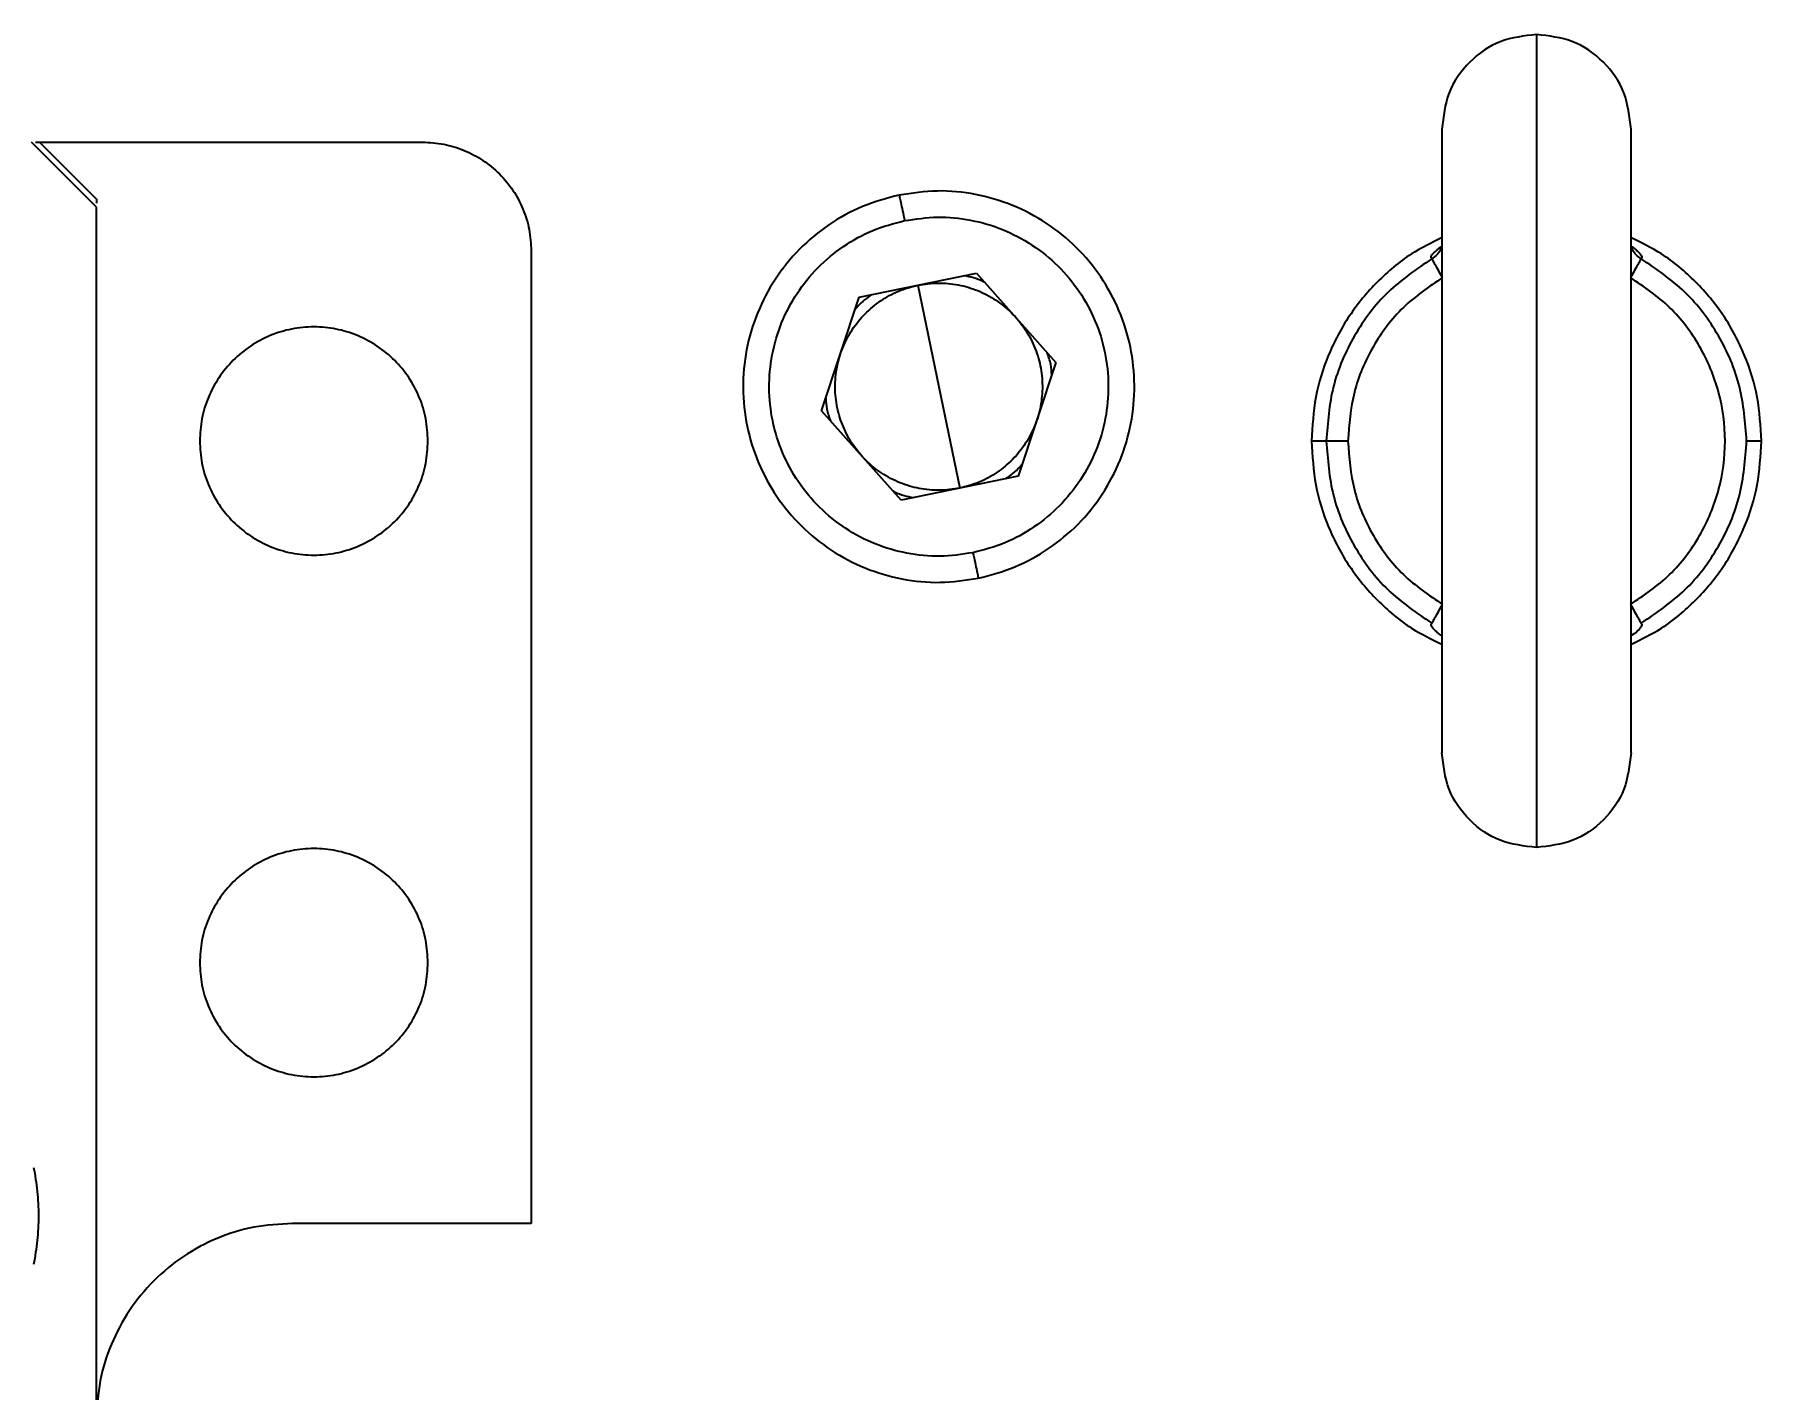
# Model space of a CAD drawing. Header units: millimetres. Extents: x -1052 to 3351, y 0 to 2015.
# Drawn here: x -362.274 to -359.924, y 1683.558 to 1685.404 of the extents above; entities that cross this region are included whole.
import ezdxf

# ---------------------------------------------------------------- set-up
doc = ezdxf.new("R2010")
doc.units = ezdxf.units.MM

msp = doc.modelspace()

# ---------------------------------------------------------------- linework, layer by layer
at = {"color": 7, "linetype": 'Continuous', "lineweight": 35}
for p, q in [((-360.23, 1685.4044), (-360.23, 1684.298)), ((-360.23, 1685.4044), (-360.23, 1684.298)), ((-360.3587, 1685.2757), (-360.3587, 1684.4267)), ((-360.3587, 1685.2757), (-360.3587, 1684.4267)), ((-360.1013, 1684.4267), (-360.1013, 1685.2757)), ((-360.1013, 1684.4267), (-360.1013, 1685.2757)), ((-362.1899, 1685.1696), (-362.2783, 1685.258)), ((-362.1899, 1685.1696), (-362.2783, 1685.258)), ((-362.2731, 1685.258), (-362.2676, 1685.258)), ((-362.2731, 1685.258), (-362.2676, 1685.258)), ((-362.2676, 1685.258), (-362.1899, 1685.1803)), ((-362.2676, 1685.258), (-361.7462, 1685.258)), ((-362.2676, 1685.258), (-362.1899, 1685.1803)), ((-362.2676, 1685.258), (-361.7462, 1685.258)), ((-362.1899, 1685.1803), (-362.1899, 1685.1748)), ((-362.1899, 1685.1803), (-362.1899, 1685.1748)), ((-362.1899, 1681.8703), (-362.1899, 1685.1696)), ((-362.1899, 1681.8703), (-362.1899, 1685.1696)), ((-360.23, 1685.147), (-360.23, 1684.5554)), ((-360.23, 1685.147), (-360.23, 1684.5554)), ((-361.5983, 1685.11), (-361.5983, 1683.7862)), ((-361.5983, 1685.11), (-361.5983, 1683.7862)), ((-361.1518, 1685.0468), (-360.9923, 1685.0797)), ((-361.1518, 1685.0468), (-360.9923, 1685.0797)), ((-360.9923, 1685.0797), (-360.8841, 1684.958)), ((-360.9923, 1685.0797), (-360.8841, 1684.958)), ((-361.0721, 1685.0632), (-361.0436, 1684.9251)), ((-361.0721, 1685.0632), (-361.0436, 1684.9251)), ((-361.203, 1684.8923), (-361.1518, 1685.0468)), ((-361.203, 1684.8923), (-361.1518, 1685.0468)), ((-360.8841, 1684.958), (-360.9354, 1684.8035)), ((-360.8841, 1684.958), (-360.9354, 1684.8035)), ((-361.0436, 1684.9251), (-361.0151, 1684.7871)), ((-361.0436, 1684.9251), (-361.0151, 1684.7871)), ((-361.0948, 1684.7706), (-361.203, 1684.8923)), ((-361.0948, 1684.7706), (-361.203, 1684.8923)), ((-360.5161, 1684.8512), (-360.5362, 1684.8512)), ((-360.5161, 1684.8512), (-360.5362, 1684.8512)), ((-359.9238, 1684.8512), (-359.944, 1684.8512)), ((-359.9238, 1684.8512), (-359.944, 1684.8512)), ((-360.9354, 1684.8035), (-361.0948, 1684.7706)), ((-360.9354, 1684.8035), (-361.0948, 1684.7706)), ((-361.5983, 1683.7862), (-361.9237, 1683.7862)), ((-361.5983, 1683.7862), (-361.9237, 1683.7862))]:
    msp.add_line(p, q, dxfattribs=at)
for points, knots in [([(-360.23, 1685.4044), (-360.2469, 1685.4025), (-360.2806, 1685.3986), (-360.3231, 1685.3688), (-360.3529, 1685.3263), (-360.3568, 1685.2926), (-360.3587, 1685.2757)], [0, 0, 0, 0, 3.407171, 6.814351, 10.221507, 13.628707, 13.628707, 13.628707, 13.628707]), ([(-360.23, 1685.4044), (-360.2469, 1685.4025), (-360.2806, 1685.3986), (-360.3231, 1685.3688), (-360.3529, 1685.3263), (-360.3568, 1685.2926), (-360.3587, 1685.2757)], [0, 0, 0, 0, 3.407171, 6.814351, 10.221507, 13.628707, 13.628707, 13.628707, 13.628707]), ([(-360.1013, 1685.2757), (-360.1033, 1685.2926), (-360.1071, 1685.3263), (-360.1369, 1685.3688), (-360.1794, 1685.3986), (-360.2132, 1685.4025), (-360.23, 1685.4044)], [0, 0, 0, 0, 3.407201, 6.814356, 10.221536, 13.628707, 13.628707, 13.628707, 13.628707]), ([(-360.1013, 1685.2757), (-360.1033, 1685.2926), (-360.1071, 1685.3263), (-360.1369, 1685.3688), (-360.1794, 1685.3986), (-360.2132, 1685.4025), (-360.23, 1685.4044)], [0, 0, 0, 0, 3.407201, 6.814356, 10.221536, 13.628707, 13.628707, 13.628707, 13.628707]), ([(-361.7462, 1685.258), (-361.7365, 1685.2574), (-361.7171, 1685.2563), (-361.6892, 1685.2475), (-361.6635, 1685.2338), (-361.6409, 1685.2153), (-361.6224, 1685.1928), (-361.6087, 1685.167), (-361.5999, 1685.1391), (-361.5988, 1685.1197), (-361.5983, 1685.11)], [0, 0, 0, 0, 1.96243, 3.924886, 5.887332, 7.849767, 9.812221, 11.774652, 13.737108, 15.699538, 15.699538, 15.699538, 15.699538]), ([(-361.7462, 1685.258), (-361.7365, 1685.2574), (-361.7171, 1685.2563), (-361.6892, 1685.2475), (-361.6635, 1685.2338), (-361.6409, 1685.2153), (-361.6224, 1685.1928), (-361.6087, 1685.167), (-361.5999, 1685.1391), (-361.5988, 1685.1197), (-361.5983, 1685.11)], [0, 0, 0, 0, 1.96243, 3.924886, 5.887332, 7.849767, 9.812221, 11.774652, 13.737108, 15.699538, 15.699538, 15.699538, 15.699538]), ([(-361.0974, 1685.1859), (-361.1142, 1685.1814), (-361.148, 1685.1724), (-361.194, 1685.1468), (-361.2344, 1685.1133), (-361.2674, 1685.0724), (-361.2919, 1685.0259), (-361.3068, 1684.9756), (-361.3115, 1684.9233), (-361.306, 1684.871), (-361.2904, 1684.8208), (-361.2653, 1684.7747), (-361.2317, 1684.7343), (-361.1909, 1684.7013), (-361.1444, 1684.6768), (-361.094, 1684.6621), (-361.0416, 1684.6567), (-361.007, 1684.6618), (-360.9898, 1684.6644)], [0, 0, 0, 0, 3.532624, 7.065253, 10.597893, 14.130542, 17.66317, 21.195805, 24.728442, 28.26106, 31.793692, 35.326322, 38.858962, 42.391587, 45.924215, 49.456851, 52.989487, 56.522105, 56.522105, 56.522105, 56.522105]), ([(-361.0974, 1685.1859), (-361.1142, 1685.1814), (-361.148, 1685.1724), (-361.194, 1685.1468), (-361.2344, 1685.1133), (-361.2674, 1685.0724), (-361.2919, 1685.0259), (-361.3068, 1684.9756), (-361.3115, 1684.9233), (-361.306, 1684.871), (-361.2904, 1684.8208), (-361.2653, 1684.7747), (-361.2317, 1684.7343), (-361.1909, 1684.7013), (-361.1444, 1684.6768), (-361.094, 1684.6621), (-361.0416, 1684.6567), (-361.007, 1684.6618), (-360.9898, 1684.6644)], [0, 0, 0, 0, 3.532624, 7.065253, 10.597893, 14.130542, 17.66317, 21.195805, 24.728442, 28.26106, 31.793692, 35.326322, 38.858962, 42.391587, 45.924215, 49.456851, 52.989487, 56.522105, 56.522105, 56.522105, 56.522105]), ([(-360.9898, 1684.6644), (-360.9729, 1684.6689), (-360.9392, 1684.6779), (-360.8931, 1684.7035), (-360.8527, 1684.737), (-360.8197, 1684.7779), (-360.7953, 1684.8244), (-360.7804, 1684.8747), (-360.7756, 1684.927), (-360.7811, 1684.9793), (-360.7967, 1685.0294), (-360.8218, 1685.0756), (-360.8554, 1685.116), (-360.8963, 1685.149), (-360.9428, 1685.1735), (-360.9931, 1685.1882), (-361.0456, 1685.1936), (-361.0801, 1685.1885), (-361.0974, 1685.1859)], [0, 0, 0, 0, 3.532661, 7.06529, 10.59793, 14.130537, 17.663179, 21.195806, 24.728445, 28.261066, 31.793719, 35.326348, 38.858988, 42.391618, 45.92426, 49.456887, 52.989526, 56.522147, 56.522147, 56.522147, 56.522147]), ([(-360.9898, 1684.6644), (-360.9729, 1684.6689), (-360.9392, 1684.6779), (-360.8931, 1684.7035), (-360.8527, 1684.737), (-360.8197, 1684.7779), (-360.7953, 1684.8244), (-360.7804, 1684.8747), (-360.7756, 1684.927), (-360.7811, 1684.9793), (-360.7967, 1685.0294), (-360.8218, 1685.0756), (-360.8554, 1685.116), (-360.8963, 1685.149), (-360.9428, 1685.1735), (-360.9931, 1685.1882), (-361.0456, 1685.1936), (-361.0801, 1685.1885), (-361.0974, 1685.1859)], [0, 0, 0, 0, 3.532661, 7.06529, 10.59793, 14.130537, 17.663179, 21.195806, 24.728445, 28.261066, 31.793719, 35.326348, 38.858988, 42.391618, 45.92426, 49.456887, 52.989526, 56.522147, 56.522147, 56.522147, 56.522147]), ([(-361.0974, 1685.1859), (-361.0973, 1685.1854), (-361.097, 1685.1843), (-361.0954, 1685.1763), (-361.093, 1685.1648), (-361.0911, 1685.1557), (-361.0902, 1685.1511)], [0, 0, 0, 0, 0.599964, 1.199996, 1.8, 2.400001, 2.400001, 2.400001, 2.400001]), ([(-361.0974, 1685.1859), (-361.0973, 1685.1854), (-361.097, 1685.1843), (-361.0954, 1685.1763), (-361.093, 1685.1648), (-361.0911, 1685.1557), (-361.0902, 1685.1511)], [0, 0, 0, 0, 0.599964, 1.199996, 1.8, 2.400001, 2.400001, 2.400001, 2.400001]), ([(-360.997, 1684.6992), (-361.0119, 1684.6969), (-361.0418, 1684.6925), (-361.0873, 1684.6972), (-361.1309, 1684.7099), (-361.1712, 1684.7311), (-361.2066, 1684.7598), (-361.2358, 1684.7948), (-361.2575, 1684.8348), (-361.271, 1684.8782), (-361.2758, 1684.9235), (-361.2717, 1684.9688), (-361.2588, 1685.0125), (-361.2376, 1685.0528), (-361.209, 1685.0882), (-361.1739, 1685.1172), (-361.134, 1685.1395), (-361.1048, 1685.1472), (-361.0902, 1685.1511)], [0, 0, 0, 0, 3.061614, 6.123245, 9.184861, 12.246472, 15.308067, 18.369695, 21.431327, 24.492942, 27.554556, 30.616157, 33.677773, 36.739385, 39.801003, 42.862631, 45.924248, 48.985863, 48.985863, 48.985863, 48.985863]), ([(-360.997, 1684.6992), (-361.0119, 1684.6969), (-361.0418, 1684.6925), (-361.0873, 1684.6972), (-361.1309, 1684.7099), (-361.1712, 1684.7311), (-361.2066, 1684.7598), (-361.2358, 1684.7948), (-361.2575, 1684.8348), (-361.271, 1684.8782), (-361.2758, 1684.9235), (-361.2717, 1684.9688), (-361.2588, 1685.0125), (-361.2376, 1685.0528), (-361.209, 1685.0882), (-361.1739, 1685.1172), (-361.134, 1685.1395), (-361.1048, 1685.1472), (-361.0902, 1685.1511)], [0, 0, 0, 0, 3.061614, 6.123245, 9.184861, 12.246472, 15.308067, 18.369695, 21.431327, 24.492942, 27.554556, 30.616157, 33.677773, 36.739385, 39.801003, 42.862631, 45.924248, 48.985863, 48.985863, 48.985863, 48.985863]), ([(-361.0902, 1685.1511), (-361.0752, 1685.1534), (-361.0453, 1685.1578), (-360.9999, 1685.1531), (-360.9562, 1685.1404), (-360.9159, 1685.1191), (-360.8805, 1685.0905), (-360.8514, 1685.0555), (-360.8296, 1685.0155), (-360.8161, 1684.9721), (-360.8113, 1684.9268), (-360.8155, 1684.8815), (-360.8284, 1684.8378), (-360.8496, 1684.7975), (-360.8782, 1684.7621), (-360.9132, 1684.7331), (-360.9531, 1684.7108), (-360.9823, 1684.703), (-360.997, 1684.6992)], [0, 0, 0, 0, 3.061614, 6.123212, 9.184829, 12.246454, 15.308072, 18.3697, 21.431291, 24.492906, 27.55452, 30.616148, 33.677764, 36.73939, 39.800984, 42.862612, 45.924218, 48.985833, 48.985833, 48.985833, 48.985833]), ([(-361.0902, 1685.1511), (-361.0752, 1685.1534), (-361.0453, 1685.1578), (-360.9999, 1685.1531), (-360.9562, 1685.1404), (-360.9159, 1685.1191), (-360.8805, 1685.0905), (-360.8514, 1685.0555), (-360.8296, 1685.0155), (-360.8161, 1684.9721), (-360.8113, 1684.9268), (-360.8155, 1684.8815), (-360.8284, 1684.8378), (-360.8496, 1684.7975), (-360.8782, 1684.7621), (-360.9132, 1684.7331), (-360.9531, 1684.7108), (-360.9823, 1684.703), (-360.997, 1684.6992)], [0, 0, 0, 0, 3.061614, 6.123212, 9.184829, 12.246454, 15.308072, 18.3697, 21.431291, 24.492906, 27.55452, 30.616148, 33.677764, 36.73939, 39.800984, 42.862612, 45.924218, 48.985833, 48.985833, 48.985833, 48.985833]), ([(-360.3585, 1685.128), (-360.3727, 1685.1211), (-360.4049, 1685.1054), (-360.4478, 1685.0689), (-360.4863, 1685.0225), (-360.5146, 1684.9691), (-360.5328, 1684.9113), (-360.5351, 1684.8712), (-360.5362, 1684.8512)], [0, 0, 0, 0, 3.194174, 7.256369, 11.318583, 15.380768, 19.442978, 23.505171, 23.505171, 23.505171, 23.505171]), ([(-360.3585, 1685.128), (-360.3727, 1685.1211), (-360.4049, 1685.1054), (-360.4478, 1685.0689), (-360.4863, 1685.0225), (-360.5146, 1684.9691), (-360.5328, 1684.9113), (-360.5351, 1684.8712), (-360.5362, 1684.8512)], [0, 0, 0, 0, 3.194174, 7.256369, 11.318583, 15.380768, 19.442978, 23.505171, 23.505171, 23.505171, 23.505171]), ([(-359.9238, 1684.8512), (-359.925, 1684.8712), (-359.9272, 1684.9113), (-359.9455, 1684.9691), (-359.9737, 1685.0225), (-360.0122, 1685.0689), (-360.0551, 1685.1053), (-360.0872, 1685.121), (-360.1013, 1685.1279)], [0, 0, 0, 0, 4.062196, 8.124409, 12.18661, 16.248808, 20.311005, 23.489592, 23.489592, 23.489592, 23.489592]), ([(-359.9238, 1684.8512), (-359.925, 1684.8712), (-359.9272, 1684.9113), (-359.9455, 1684.9691), (-359.9737, 1685.0225), (-360.0122, 1685.0689), (-360.0551, 1685.1053), (-360.0872, 1685.121), (-360.1013, 1685.1279)], [0, 0, 0, 0, 4.062196, 8.124409, 12.18661, 16.248808, 20.311005, 23.489592, 23.489592, 23.489592, 23.489592]), ([(-360.3725, 1685.0992), (-360.3731, 1685.1), (-360.3743, 1685.1016), (-360.3708, 1685.107), (-360.3637, 1685.1126), (-360.3601, 1685.1155)], [0, 0, 0, 0, 0.518714, 1.002094, 1.50221, 1.50221, 1.50221, 1.50221]), ([(-360.3725, 1685.0992), (-360.3731, 1685.1), (-360.3743, 1685.1016), (-360.3708, 1685.107), (-360.3637, 1685.1126), (-360.3601, 1685.1155)], [0, 0, 0, 0, 0.518714, 1.002094, 1.50221, 1.50221, 1.50221, 1.50221]), ([(-360.3593, 1685.1158), (-360.3598, 1685.1142), (-360.3611, 1685.1101), (-360.3655, 1685.1041), (-360.3701, 1685.1009), (-360.3725, 1685.0992)], [0, 0, 0, 0, 0.345959, 0.868832, 1.470321, 1.470321, 1.470321, 1.470321]), ([(-360.3593, 1685.1158), (-360.3598, 1685.1142), (-360.3611, 1685.1101), (-360.3655, 1685.1041), (-360.3701, 1685.1009), (-360.3725, 1685.0992)], [0, 0, 0, 0, 0.345959, 0.868832, 1.470321, 1.470321, 1.470321, 1.470321]), ([(-360.0876, 1685.0992), (-360.09, 1685.1009), (-360.0946, 1685.1041), (-360.099, 1685.1101), (-360.1003, 1685.1143), (-360.1008, 1685.116)], [0, 0, 0, 0, 0.602609, 1.126359, 1.48344, 1.48344, 1.48344, 1.48344]), ([(-360.1008, 1685.116), (-360.1005, 1685.1158), (-360.0975, 1685.114), (-360.0944, 1685.1111), (-360.0888, 1685.1062), (-360.0857, 1685.1016), (-360.0869, 1685.1), (-360.0876, 1685.0992)], [0, 0, 0, 0, 0.027192, 0.281394, 0.539468, 1.036085, 1.56907, 1.56907, 1.56907, 1.56907]), ([(-360.0876, 1685.0992), (-360.09, 1685.1009), (-360.0946, 1685.1041), (-360.099, 1685.1101), (-360.1003, 1685.1143), (-360.1008, 1685.116)], [0, 0, 0, 0, 0.602609, 1.126359, 1.48344, 1.48344, 1.48344, 1.48344]), ([(-360.1008, 1685.116), (-360.1005, 1685.1158), (-360.0975, 1685.114), (-360.0944, 1685.1111), (-360.0888, 1685.1062), (-360.0857, 1685.1016), (-360.0869, 1685.1), (-360.0876, 1685.0992)], [0, 0, 0, 0, 0.027192, 0.281394, 0.539468, 1.036085, 1.56907, 1.56907, 1.56907, 1.56907]), ([(-360.3725, 1685.0992), (-360.3932, 1685.0851), (-360.4348, 1685.0569), (-360.4801, 1684.9959), (-360.5104, 1684.9263), (-360.5142, 1684.8762), (-360.5161, 1684.8512)], [0, 0, 0, 0, 5.067138, 10.134289, 15.201439, 20.268598, 20.268598, 20.268598, 20.268598]), ([(-360.3725, 1685.0992), (-360.3932, 1685.0851), (-360.4348, 1685.0569), (-360.4801, 1684.9959), (-360.5104, 1684.9263), (-360.5142, 1684.8762), (-360.5161, 1684.8512)], [0, 0, 0, 0, 5.067138, 10.134289, 15.201439, 20.268598, 20.268598, 20.268598, 20.268598]), ([(-360.3578, 1685.0737), (-360.3596, 1685.0768), (-360.3633, 1685.0832), (-360.368, 1685.0914), (-360.3714, 1685.0974), (-360.3721, 1685.0986), (-360.3725, 1685.0992)], [0, 0, 0, 0, 0.498098, 0.996204, 1.494298, 1.99239, 1.99239, 1.99239, 1.99239]), ([(-360.3578, 1685.0737), (-360.3596, 1685.0768), (-360.3633, 1685.0832), (-360.368, 1685.0914), (-360.3714, 1685.0974), (-360.3721, 1685.0986), (-360.3725, 1685.0992)], [0, 0, 0, 0, 0.498098, 0.996204, 1.494298, 1.99239, 1.99239, 1.99239, 1.99239]), ([(-360.0876, 1685.0992), (-360.0879, 1685.0986), (-360.0886, 1685.0974), (-360.0921, 1685.0914), (-360.0968, 1685.0832), (-360.1004, 1685.0768), (-360.1022, 1685.0737)], [0, 0, 0, 0, 0.498092, 0.996186, 1.494292, 1.99239, 1.99239, 1.99239, 1.99239]), ([(-360.0876, 1685.0992), (-360.0879, 1685.0986), (-360.0886, 1685.0974), (-360.0921, 1685.0914), (-360.0968, 1685.0832), (-360.1004, 1685.0768), (-360.1022, 1685.0737)], [0, 0, 0, 0, 0.498092, 0.996186, 1.494292, 1.99239, 1.99239, 1.99239, 1.99239]), ([(-359.944, 1684.8512), (-359.9459, 1684.8762), (-359.9497, 1684.9263), (-359.98, 1684.9959), (-360.0253, 1685.0569), (-360.0668, 1685.0851), (-360.0876, 1685.0992)], [0, 0, 0, 0, 5.067158, 10.134309, 15.20146, 20.268598, 20.268598, 20.268598, 20.268598]), ([(-359.944, 1684.8512), (-359.9459, 1684.8762), (-359.9497, 1684.9263), (-359.98, 1684.9959), (-360.0253, 1685.0569), (-360.0668, 1685.0851), (-360.0876, 1685.0992)], [0, 0, 0, 0, 5.067158, 10.134309, 15.20146, 20.268598, 20.268598, 20.268598, 20.268598]), ([(-361.0151, 1684.7871), (-361.0242, 1684.7857), (-361.0425, 1684.783), (-361.0703, 1684.7858), (-361.0969, 1684.7936), (-361.1216, 1684.8066), (-361.1432, 1684.8241), (-361.161, 1684.8455), (-361.1743, 1684.8699), (-361.1826, 1684.8965), (-361.1855, 1684.9241), (-361.1829, 1684.9518), (-361.1751, 1684.9785), (-361.1621, 1685.0031), (-361.1446, 1685.0248), (-361.1232, 1685.0425), (-361.0989, 1685.0561), (-361.081, 1685.0609), (-361.0721, 1685.0632)], [0, 0, 0, 0, 1.87082, 3.741639, 5.612483, 7.483295, 9.354125, 11.224954, 13.095768, 14.966607, 16.837428, 18.708246, 20.579062, 22.449874, 24.320704, 26.191552, 28.062366, 29.933197, 29.933197, 29.933197, 29.933197]), ([(-361.0151, 1684.7871), (-361.0242, 1684.7857), (-361.0425, 1684.783), (-361.0703, 1684.7858), (-361.0969, 1684.7936), (-361.1216, 1684.8066), (-361.1432, 1684.8241), (-361.161, 1684.8455), (-361.1743, 1684.8699), (-361.1826, 1684.8965), (-361.1855, 1684.9241), (-361.1829, 1684.9518), (-361.1751, 1684.9785), (-361.1621, 1685.0031), (-361.1446, 1685.0248), (-361.1232, 1685.0425), (-361.0989, 1685.0561), (-361.081, 1685.0609), (-361.0721, 1685.0632)], [0, 0, 0, 0, 1.87082, 3.741639, 5.612483, 7.483295, 9.354125, 11.224954, 13.095768, 14.966607, 16.837428, 18.708246, 20.579062, 22.449874, 24.320704, 26.191552, 28.062366, 29.933197, 29.933197, 29.933197, 29.933197]), ([(-361.0721, 1685.0632), (-361.0629, 1685.0646), (-361.0446, 1685.0673), (-361.0169, 1685.0645), (-360.9902, 1685.0567), (-360.9656, 1685.0437), (-360.9439, 1685.0262), (-360.9261, 1685.0048), (-360.9128, 1684.9804), (-360.9046, 1684.9538), (-360.9017, 1684.9262), (-360.9042, 1684.8984), (-360.9121, 1684.8718), (-360.925, 1684.8471), (-360.9425, 1684.8255), (-360.9639, 1684.8078), (-360.9883, 1684.7942), (-361.0062, 1684.7894), (-361.0151, 1684.7871)], [0, 0, 0, 0, 1.870823, 3.741645, 5.612452, 7.483277, 9.354108, 11.224933, 13.095773, 14.966575, 16.837399, 18.70822, 20.579055, 22.449881, 24.320711, 26.191518, 28.062357, 29.933169, 29.933169, 29.933169, 29.933169]), ([(-361.0721, 1685.0632), (-361.0629, 1685.0646), (-361.0446, 1685.0673), (-361.0169, 1685.0645), (-360.9902, 1685.0567), (-360.9656, 1685.0437), (-360.9439, 1685.0262), (-360.9261, 1685.0048), (-360.9128, 1684.9804), (-360.9046, 1684.9538), (-360.9017, 1684.9262), (-360.9042, 1684.8984), (-360.9121, 1684.8718), (-360.925, 1684.8471), (-360.9425, 1684.8255), (-360.9639, 1684.8078), (-360.9883, 1684.7942), (-361.0062, 1684.7894), (-361.0151, 1684.7871)], [0, 0, 0, 0, 1.870823, 3.741645, 5.612452, 7.483277, 9.354108, 11.224933, 13.095773, 14.966575, 16.837399, 18.70822, 20.579055, 22.449881, 24.320711, 26.191518, 28.062357, 29.933169, 29.933169, 29.933169, 29.933169]), ([(-360.981, 1685.067), (-360.982, 1685.0675), (-360.9907, 1685.0723), (-361.0005, 1685.0744), (-361.0091, 1685.0762)], [0, 0, 0, 0, 0.239658, 2.009119, 2.009119, 2.009119, 2.009119]), ([(-360.981, 1685.067), (-360.982, 1685.0675), (-360.9907, 1685.0723), (-361.0005, 1685.0744), (-361.0091, 1685.0762)], [0, 0, 0, 0, 0.239658, 2.009119, 2.009119, 2.009119, 2.009119]), ([(-360.3578, 1685.0737), (-360.3764, 1685.061), (-360.4137, 1685.0357), (-360.4543, 1684.981), (-360.4815, 1684.9185), (-360.4849, 1684.8736), (-360.4866, 1684.8512)], [0, 0, 0, 0, 4.545063, 9.090115, 13.635189, 18.180259, 18.180259, 18.180259, 18.180259]), ([(-360.3578, 1685.0737), (-360.3764, 1685.061), (-360.4137, 1685.0357), (-360.4543, 1684.981), (-360.4815, 1684.9185), (-360.4849, 1684.8736), (-360.4866, 1684.8512)], [0, 0, 0, 0, 4.545063, 9.090115, 13.635189, 18.180259, 18.180259, 18.180259, 18.180259]), ([(-360.1022, 1684.6287), (-360.0836, 1684.6414), (-360.0464, 1684.6667), (-360.0055, 1684.7214), (-359.9793, 1684.7838), (-359.9705, 1684.8512), (-359.9793, 1684.9185), (-360.0055, 1684.981), (-360.0464, 1685.0357), (-360.0836, 1685.061), (-360.1022, 1685.0737)], [0, 0, 0, 0, 4.546138, 9.092307, 13.638479, 18.184648, 22.730817, 27.276989, 31.823158, 36.369296, 36.369296, 36.369296, 36.369296]), ([(-360.1022, 1684.6287), (-360.0836, 1684.6414), (-360.0464, 1684.6667), (-360.0055, 1684.7214), (-359.9793, 1684.7838), (-359.9705, 1684.8512), (-359.9793, 1684.9185), (-360.0055, 1684.981), (-360.0464, 1685.0357), (-360.0836, 1685.061), (-360.1022, 1685.0737)], [0, 0, 0, 0, 4.546138, 9.092307, 13.638479, 18.184648, 22.730817, 27.276989, 31.823158, 36.369296, 36.369296, 36.369296, 36.369296]), ([(-361.1347, 1685.0503), (-361.1414, 1685.0457), (-361.1497, 1685.0398), (-361.156, 1685.0318), (-361.1573, 1685.0302)], [0, 0, 0, 0, 1.638272, 2.052526, 2.052526, 2.052526, 2.052526]), ([(-361.1347, 1685.0503), (-361.1414, 1685.0457), (-361.1497, 1685.0398), (-361.156, 1685.0318), (-361.1573, 1685.0302)], [0, 0, 0, 0, 1.638272, 2.052526, 2.052526, 2.052526, 2.052526]), ([(-361.7388, 1684.8512), (-361.7394, 1684.8614), (-361.7405, 1684.8817), (-361.7498, 1684.911), (-361.7641, 1684.938), (-361.7836, 1684.9617), (-361.8073, 1684.9812), (-361.8343, 1684.9956), (-361.8636, 1685.0045), (-361.8941, 1685.0075), (-361.9246, 1685.0045), (-361.9539, 1684.9956), (-361.9809, 1684.9812), (-362.0046, 1684.9617), (-362.0241, 1684.938), (-362.0384, 1684.911), (-362.0477, 1684.8817), (-362.0488, 1684.8614), (-362.0494, 1684.8512)], [0, 0, 0, 0, 2.060718, 4.121417, 6.1821, 8.242818, 10.303512, 12.364222, 14.424921, 16.485638, 18.546326, 20.607025, 22.667735, 24.728453, 26.789151, 28.849834, 30.910534, 32.971251, 32.971251, 32.971251, 32.971251]), ([(-361.7388, 1684.8512), (-361.7394, 1684.8614), (-361.7405, 1684.8817), (-361.7498, 1684.911), (-361.7641, 1684.938), (-361.7836, 1684.9617), (-361.8073, 1684.9812), (-361.8343, 1684.9956), (-361.8636, 1685.0045), (-361.8941, 1685.0075), (-361.9246, 1685.0045), (-361.9539, 1684.9956), (-361.9809, 1684.9812), (-362.0046, 1684.9617), (-362.0241, 1684.938), (-362.0384, 1684.911), (-362.0477, 1684.8817), (-362.0488, 1684.8614), (-362.0494, 1684.8512)], [0, 0, 0, 0, 2.060718, 4.121417, 6.1821, 8.242818, 10.303512, 12.364222, 14.424921, 16.485638, 18.546326, 20.607025, 22.667735, 24.728453, 26.789151, 28.849834, 30.910534, 32.971251, 32.971251, 32.971251, 32.971251]), ([(-360.8898, 1684.9409), (-360.8901, 1684.9458), (-360.8906, 1684.9563), (-360.8942, 1684.9662), (-360.8961, 1684.9715)], [0, 0, 0, 0, 0.990914, 2.128859, 2.128859, 2.128859, 2.128859]), ([(-360.8898, 1684.9409), (-360.8901, 1684.9458), (-360.8906, 1684.9563), (-360.8942, 1684.9662), (-360.8961, 1684.9715)], [0, 0, 0, 0, 0.990914, 2.128859, 2.128859, 2.128859, 2.128859]), ([(-361.1973, 1684.9094), (-361.1971, 1684.9045), (-361.1965, 1684.894), (-361.1929, 1684.8841), (-361.191, 1684.8788)], [0, 0, 0, 0, 0.990882, 2.128855, 2.128855, 2.128855, 2.128855]), ([(-361.1973, 1684.9094), (-361.1971, 1684.9045), (-361.1965, 1684.894), (-361.1929, 1684.8841), (-361.191, 1684.8788)], [0, 0, 0, 0, 0.990882, 2.128855, 2.128855, 2.128855, 2.128855]), ([(-362.0494, 1684.8512), (-362.0488, 1684.841), (-362.0477, 1684.8207), (-362.0384, 1684.7914), (-362.0241, 1684.7643), (-362.0046, 1684.7407), (-361.9809, 1684.7212), (-361.9539, 1684.7068), (-361.9246, 1684.6979), (-361.8941, 1684.6949), (-361.8636, 1684.6979), (-361.8343, 1684.7068), (-361.8073, 1684.7212), (-361.7836, 1684.7407), (-361.7641, 1684.7643), (-361.7498, 1684.7914), (-361.7405, 1684.8207), (-361.7394, 1684.841), (-361.7388, 1684.8512)], [0, 0, 0, 0, 2.060688, 4.121416, 6.182099, 8.242797, 10.303515, 12.364225, 14.424924, 16.485612, 18.546329, 20.607028, 22.667738, 24.728432, 26.78915, 28.849833, 30.910561, 32.971249, 32.971249, 32.971249, 32.971249]), ([(-362.0494, 1684.8512), (-362.0488, 1684.841), (-362.0477, 1684.8207), (-362.0384, 1684.7914), (-362.0241, 1684.7643), (-362.0046, 1684.7407), (-361.9809, 1684.7212), (-361.9539, 1684.7068), (-361.9246, 1684.6979), (-361.8941, 1684.6949), (-361.8636, 1684.6979), (-361.8343, 1684.7068), (-361.8073, 1684.7212), (-361.7836, 1684.7407), (-361.7641, 1684.7643), (-361.7498, 1684.7914), (-361.7405, 1684.8207), (-361.7394, 1684.841), (-361.7388, 1684.8512)], [0, 0, 0, 0, 2.060688, 4.121416, 6.182099, 8.242797, 10.303515, 12.364225, 14.424924, 16.485612, 18.546329, 20.607028, 22.667738, 24.728432, 26.78915, 28.849833, 30.910561, 32.971249, 32.971249, 32.971249, 32.971249]), ([(-360.5362, 1684.8512), (-360.5351, 1684.8311), (-360.5328, 1684.7911), (-360.5146, 1684.7333), (-360.4863, 1684.6799), (-360.4478, 1684.6335), (-360.405, 1684.597), (-360.3728, 1684.5813), (-360.3587, 1684.5745)], [0, 0, 0, 0, 4.062196, 8.124409, 12.186596, 16.248813, 20.31101, 23.489584, 23.489584, 23.489584, 23.489584]), ([(-360.5362, 1684.8512), (-360.5351, 1684.8311), (-360.5328, 1684.7911), (-360.5146, 1684.7333), (-360.4863, 1684.6799), (-360.4478, 1684.6335), (-360.405, 1684.597), (-360.3728, 1684.5813), (-360.3587, 1684.5745)], [0, 0, 0, 0, 4.062196, 8.124409, 12.186596, 16.248813, 20.31101, 23.489584, 23.489584, 23.489584, 23.489584]), ([(-360.5161, 1684.8512), (-360.5142, 1684.8262), (-360.5104, 1684.7761), (-360.4801, 1684.7064), (-360.4348, 1684.6455), (-360.3932, 1684.6173), (-360.3725, 1684.6032)], [0, 0, 0, 0, 5.067158, 10.134309, 15.20146, 20.268598, 20.268598, 20.268598, 20.268598]), ([(-360.4866, 1684.8512), (-360.4902, 1684.8512), (-360.4976, 1684.8512), (-360.507, 1684.8512), (-360.5139, 1684.8512), (-360.5153, 1684.8512), (-360.5161, 1684.8512)], [0, 0, 0, 0, 0.498106, 0.996198, 1.49429, 1.992375, 1.992375, 1.992375, 1.992375]), ([(-360.5161, 1684.8512), (-360.5142, 1684.8262), (-360.5104, 1684.7761), (-360.4801, 1684.7064), (-360.4348, 1684.6455), (-360.3932, 1684.6173), (-360.3725, 1684.6032)], [0, 0, 0, 0, 5.067158, 10.134309, 15.20146, 20.268598, 20.268598, 20.268598, 20.268598]), ([(-360.4866, 1684.8512), (-360.4902, 1684.8512), (-360.4976, 1684.8512), (-360.507, 1684.8512), (-360.5139, 1684.8512), (-360.5153, 1684.8512), (-360.5161, 1684.8512)], [0, 0, 0, 0, 0.498106, 0.996198, 1.49429, 1.992375, 1.992375, 1.992375, 1.992375]), ([(-360.4866, 1684.8512), (-360.4849, 1684.8287), (-360.4815, 1684.7838), (-360.4543, 1684.7214), (-360.4137, 1684.6667), (-360.3764, 1684.6414), (-360.3578, 1684.6287)], [0, 0, 0, 0, 4.54507, 9.090144, 13.635196, 18.180259, 18.180259, 18.180259, 18.180259]), ([(-360.4866, 1684.8512), (-360.4849, 1684.8287), (-360.4815, 1684.7838), (-360.4543, 1684.7214), (-360.4137, 1684.6667), (-360.3764, 1684.6414), (-360.3578, 1684.6287)], [0, 0, 0, 0, 4.54507, 9.090144, 13.635196, 18.180259, 18.180259, 18.180259, 18.180259]), ([(-360.1014, 1684.5744), (-360.0873, 1684.5813), (-360.0551, 1684.597), (-360.0122, 1684.6335), (-359.9737, 1684.6799), (-359.9455, 1684.7333), (-359.9272, 1684.7911), (-359.925, 1684.8311), (-359.9238, 1684.8512)], [0, 0, 0, 0, 3.183711, 7.245908, 11.308105, 15.370305, 19.432517, 23.494712, 23.494712, 23.494712, 23.494712]), ([(-360.1014, 1684.5744), (-360.0873, 1684.5813), (-360.0551, 1684.597), (-360.0122, 1684.6335), (-359.9737, 1684.6799), (-359.9455, 1684.7333), (-359.9272, 1684.7911), (-359.925, 1684.8311), (-359.9238, 1684.8512)], [0, 0, 0, 0, 3.183711, 7.245908, 11.308105, 15.370305, 19.432517, 23.494712, 23.494712, 23.494712, 23.494712]), ([(-360.0876, 1684.6032), (-360.0668, 1684.6173), (-360.0253, 1684.6455), (-359.98, 1684.7064), (-359.9497, 1684.7761), (-359.9459, 1684.8262), (-359.944, 1684.8512)], [0, 0, 0, 0, 5.067138, 10.134289, 15.201439, 20.268598, 20.268598, 20.268598, 20.268598]), ([(-360.0876, 1684.6032), (-360.0668, 1684.6173), (-360.0253, 1684.6455), (-359.98, 1684.7064), (-359.9497, 1684.7761), (-359.9459, 1684.8262), (-359.944, 1684.8512)], [0, 0, 0, 0, 5.067138, 10.134289, 15.201439, 20.268598, 20.268598, 20.268598, 20.268598]), ([(-360.9525, 1684.8), (-360.9458, 1684.8046), (-360.9374, 1684.8105), (-360.9311, 1684.8184), (-360.9299, 1684.8201)], [0, 0, 0, 0, 1.638273, 2.05255, 2.05255, 2.05255, 2.05255]), ([(-360.9525, 1684.8), (-360.9458, 1684.8046), (-360.9374, 1684.8105), (-360.9311, 1684.8184), (-360.9299, 1684.8201)], [0, 0, 0, 0, 1.638273, 2.05255, 2.05255, 2.05255, 2.05255]), ([(-361.1061, 1684.7833), (-361.1051, 1684.7828), (-361.0964, 1684.778), (-361.0866, 1684.7759), (-361.078, 1684.7741)], [0, 0, 0, 0, 0.239669, 2.009104, 2.009104, 2.009104, 2.009104]), ([(-361.1061, 1684.7833), (-361.1051, 1684.7828), (-361.0964, 1684.778), (-361.0866, 1684.7759), (-361.078, 1684.7741)], [0, 0, 0, 0, 0.239669, 2.009104, 2.009104, 2.009104, 2.009104]), ([(-360.997, 1684.6992), (-360.996, 1684.6946), (-360.9941, 1684.6855), (-360.9918, 1684.674), (-360.9901, 1684.666), (-360.9899, 1684.6649), (-360.9898, 1684.6644)], [0, 0, 0, 0, 0.600004, 1.199991, 1.800025, 2.399995, 2.399995, 2.399995, 2.399995]), ([(-360.997, 1684.6992), (-360.996, 1684.6946), (-360.9941, 1684.6855), (-360.9918, 1684.674), (-360.9901, 1684.666), (-360.9899, 1684.6649), (-360.9898, 1684.6644)], [0, 0, 0, 0, 0.600004, 1.199991, 1.800025, 2.399995, 2.399995, 2.399995, 2.399995]), ([(-360.3725, 1684.6032), (-360.3721, 1684.6038), (-360.3714, 1684.605), (-360.368, 1684.611), (-360.3633, 1684.6192), (-360.3596, 1684.6255), (-360.3578, 1684.6287)], [0, 0, 0, 0, 0.498092, 0.996186, 1.494292, 1.99239, 1.99239, 1.99239, 1.99239]), ([(-360.3725, 1684.6032), (-360.3721, 1684.6038), (-360.3714, 1684.605), (-360.368, 1684.611), (-360.3633, 1684.6192), (-360.3596, 1684.6255), (-360.3578, 1684.6287)], [0, 0, 0, 0, 0.498092, 0.996186, 1.494292, 1.99239, 1.99239, 1.99239, 1.99239]), ([(-360.1022, 1684.6287), (-360.1004, 1684.6255), (-360.0968, 1684.6192), (-360.0921, 1684.611), (-360.0886, 1684.605), (-360.0879, 1684.6038), (-360.0876, 1684.6032)], [0, 0, 0, 0, 0.498098, 0.996204, 1.494298, 1.99239, 1.99239, 1.99239, 1.99239]), ([(-360.1022, 1684.6287), (-360.1004, 1684.6255), (-360.0968, 1684.6192), (-360.0921, 1684.611), (-360.0886, 1684.605), (-360.0879, 1684.6038), (-360.0876, 1684.6032)], [0, 0, 0, 0, 0.498098, 0.996204, 1.494298, 1.99239, 1.99239, 1.99239, 1.99239]), ([(-360.3587, 1684.586), (-360.3592, 1684.5863), (-360.3624, 1684.5883), (-360.3657, 1684.5913), (-360.3712, 1684.5962), (-360.3744, 1684.6008), (-360.3731, 1684.6024), (-360.3725, 1684.6032)], [0, 0, 0, 0, 0.047289, 0.305545, 0.567793, 1.071924, 1.612965, 1.612965, 1.612965, 1.612965]), ([(-360.3587, 1684.586), (-360.3592, 1684.5863), (-360.3624, 1684.5883), (-360.3657, 1684.5913), (-360.3712, 1684.5962), (-360.3744, 1684.6008), (-360.3731, 1684.6024), (-360.3725, 1684.6032)], [0, 0, 0, 0, 0.047289, 0.305545, 0.567793, 1.071924, 1.612965, 1.612965, 1.612965, 1.612965]), ([(-360.0876, 1684.6032), (-360.0869, 1684.6024), (-360.0855, 1684.6008), (-360.09, 1684.5951), (-360.095, 1684.5899), (-360.1009, 1684.5863), (-360.1013, 1684.586)], [0, 0, 0, 0, 0.542766, 1.048475, 1.572912, 1.615189, 1.615189, 1.615189, 1.615189]), ([(-360.0876, 1684.6032), (-360.0869, 1684.6024), (-360.0855, 1684.6008), (-360.09, 1684.5951), (-360.095, 1684.5899), (-360.1009, 1684.5863), (-360.1013, 1684.586)], [0, 0, 0, 0, 0.542766, 1.048475, 1.572912, 1.615189, 1.615189, 1.615189, 1.615189]), ([(-360.23, 1684.298), (-360.2469, 1684.2999), (-360.2806, 1684.3038), (-360.3231, 1684.3335), (-360.3529, 1684.3761), (-360.3568, 1684.4098), (-360.3587, 1684.4267)], [0, 0, 0, 0, 3.407171, 6.814351, 10.221532, 13.628703, 13.628703, 13.628703, 13.628703]), ([(-360.23, 1684.298), (-360.2469, 1684.2999), (-360.2806, 1684.3038), (-360.3231, 1684.3335), (-360.3529, 1684.3761), (-360.3568, 1684.4098), (-360.3587, 1684.4267)], [0, 0, 0, 0, 3.407171, 6.814351, 10.221532, 13.628703, 13.628703, 13.628703, 13.628703]), ([(-360.1013, 1684.4267), (-360.1033, 1684.4098), (-360.1071, 1684.3761), (-360.1369, 1684.3335), (-360.1794, 1684.3038), (-360.2132, 1684.2999), (-360.23, 1684.298)], [0, 0, 0, 0, 3.407171, 6.814351, 10.221532, 13.628703, 13.628703, 13.628703, 13.628703]), ([(-360.1013, 1684.4267), (-360.1033, 1684.4098), (-360.1071, 1684.3761), (-360.1369, 1684.3335), (-360.1794, 1684.3038), (-360.2132, 1684.2999), (-360.23, 1684.298)], [0, 0, 0, 0, 3.407171, 6.814351, 10.221532, 13.628703, 13.628703, 13.628703, 13.628703]), ([(-361.7388, 1684.1412), (-361.7394, 1684.1513), (-361.7405, 1684.1717), (-361.7498, 1684.201), (-361.7641, 1684.228), (-361.7836, 1684.2517), (-361.8073, 1684.2712), (-361.8343, 1684.2856), (-361.8636, 1684.2945), (-361.8941, 1684.2975), (-361.9246, 1684.2945), (-361.9539, 1684.2856), (-361.9809, 1684.2712), (-362.0046, 1684.2517), (-362.0241, 1684.228), (-362.0384, 1684.201), (-362.0477, 1684.1717), (-362.0488, 1684.1513), (-362.0494, 1684.1412)], [0, 0, 0, 0, 2.060718, 4.121417, 6.182126, 8.242821, 10.303516, 12.364225, 14.424924, 16.485642, 18.546329, 20.607029, 22.667738, 24.728456, 26.789132, 28.849841, 30.91054, 32.971258, 32.971258, 32.971258, 32.971258]), ([(-361.7388, 1684.1412), (-361.7394, 1684.1513), (-361.7405, 1684.1717), (-361.7498, 1684.201), (-361.7641, 1684.228), (-361.7836, 1684.2517), (-361.8073, 1684.2712), (-361.8343, 1684.2856), (-361.8636, 1684.2945), (-361.8941, 1684.2975), (-361.9246, 1684.2945), (-361.9539, 1684.2856), (-361.9809, 1684.2712), (-362.0046, 1684.2517), (-362.0241, 1684.228), (-362.0384, 1684.201), (-362.0477, 1684.1717), (-362.0488, 1684.1513), (-362.0494, 1684.1412)], [0, 0, 0, 0, 2.060718, 4.121417, 6.182126, 8.242821, 10.303516, 12.364225, 14.424924, 16.485642, 18.546329, 20.607029, 22.667738, 24.728456, 26.789132, 28.849841, 30.91054, 32.971258, 32.971258, 32.971258, 32.971258]), ([(-362.0494, 1684.1412), (-362.0488, 1684.131), (-362.0477, 1684.1107), (-362.0384, 1684.0814), (-362.0241, 1684.0543), (-362.0046, 1684.0306), (-361.9809, 1684.0112), (-361.9539, 1683.9968), (-361.9246, 1683.9879), (-361.8941, 1683.9849), (-361.8636, 1683.9879), (-361.8343, 1683.9968), (-361.8073, 1684.0112), (-361.7836, 1684.0306), (-361.7641, 1684.0543), (-361.7498, 1684.0814), (-361.7405, 1684.1107), (-361.7394, 1684.131), (-361.7388, 1684.1412)], [0, 0, 0, 0, 2.060688, 4.121387, 6.182096, 8.242795, 10.303494, 12.364203, 14.424903, 16.48559, 18.546308, 20.607007, 22.667716, 24.728392, 26.78911, 28.84982, 30.910519, 32.971206, 32.971206, 32.971206, 32.971206]), ([(-362.0494, 1684.1412), (-362.0488, 1684.131), (-362.0477, 1684.1107), (-362.0384, 1684.0814), (-362.0241, 1684.0543), (-362.0046, 1684.0306), (-361.9809, 1684.0112), (-361.9539, 1683.9968), (-361.9246, 1683.9879), (-361.8941, 1683.9849), (-361.8636, 1683.9879), (-361.8343, 1683.9968), (-361.8073, 1684.0112), (-361.7836, 1684.0306), (-361.7641, 1684.0543), (-361.7498, 1684.0814), (-361.7405, 1684.1107), (-361.7394, 1684.131), (-361.7388, 1684.1412)], [0, 0, 0, 0, 2.060688, 4.121387, 6.182096, 8.242795, 10.303494, 12.364203, 14.424903, 16.48559, 18.546308, 20.607007, 22.667716, 24.728392, 26.78911, 28.84982, 30.910519, 32.971206, 32.971206, 32.971206, 32.971206]), ([(-362.2755, 1683.8626), (-362.2736, 1683.8518), (-362.27, 1683.8304), (-362.2685, 1683.7965), (-362.27, 1683.7627), (-362.2736, 1683.7413), (-362.2755, 1683.7305)], [0, 0, 0, 0, 2.259512, 4.492366, 6.724543, 8.983314, 8.983314, 8.983314, 8.983314]), ([(-362.2755, 1683.8626), (-362.2736, 1683.8518), (-362.27, 1683.8304), (-362.2685, 1683.7965), (-362.27, 1683.7627), (-362.2736, 1683.7413), (-362.2755, 1683.7305)], [0, 0, 0, 0, 2.259512, 4.492366, 6.724543, 8.983314, 8.983314, 8.983314, 8.983314]), ([(-361.9237, 1683.7862), (-361.9411, 1683.7852), (-361.976, 1683.7832), (-362.0262, 1683.7674), (-362.0726, 1683.7428), (-362.1132, 1683.7094), (-362.1465, 1683.6688), (-362.1711, 1683.6225), (-362.187, 1683.5722), (-362.1889, 1683.5374), (-362.1899, 1683.5199)], [0, 0, 0, 0, 3.532382, 7.064799, 10.597201, 14.129608, 17.661997, 21.194398, 24.726787, 28.259198, 28.259198, 28.259198, 28.259198]), ([(-361.9237, 1683.7862), (-361.9411, 1683.7852), (-361.976, 1683.7832), (-362.0262, 1683.7674), (-362.0726, 1683.7428), (-362.1132, 1683.7094), (-362.1465, 1683.6688), (-362.1711, 1683.6225), (-362.187, 1683.5722), (-362.1889, 1683.5374), (-362.1899, 1683.5199)], [0, 0, 0, 0, 3.532382, 7.064799, 10.597201, 14.129608, 17.661997, 21.194398, 24.726787, 28.259198, 28.259198, 28.259198, 28.259198])]:
    msp.add_open_spline(points, degree=3, knots=knots, dxfattribs=at)

doc.saveas('drawing.dxf')
